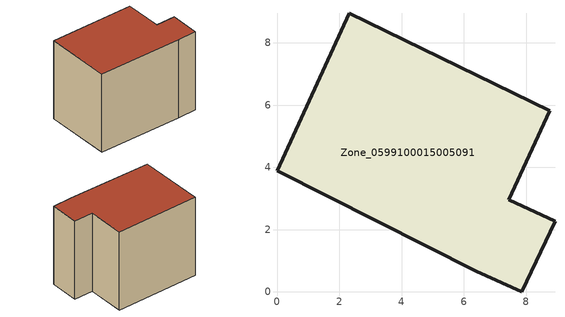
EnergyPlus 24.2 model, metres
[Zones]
Zone_0599100015005091
 floor ground (C_G): 2.32,8.95 8.75,5.81 7.45,2.96 8.93,2.26 7.86,0 6.4,0.66 0,3.88 z0.83
 wall outside (C_F): 8.75,5.81 2.32,8.95 0,3.88 6.4,0.66 7.86,0 8.93,2.26 7.45,2.96 8.75,5.81 z0.83:7.87
 roof outside (C_R): 6.4,0.66 7.86,0 8.93,2.26 7.45,2.96 8.75,5.81 2.32,8.95 0,3.88 z7.87
[BUILDING]
Pand.0599100015005091: North Axis=0; Terrain=City; Loads Convergence Tolerance Value=0.04; Temperature Convergence Tolerance Value=0.4; Solar Distribution=FullExterior; Maximum Number of Warmup Days=25; Minimum Number of Warmup Days=1
[Site:Location]
Rotterdam.The.Hague.AP_ZH_NLD Design_Conditions: Latitude=51.96; Longitude=4.45; Time Zone=1; Elevation=-4.5
[SITE:GROUNDTEMPERATURE:BUILDINGSURFACE]
18, 18, 18, 18, 18, 18, 18, 18, 18, 18, 18, 18
[MATERIAL] Thermal Absorptance=0.9; Solar Absorptance=0.7; Visible Absorptance=0.7
Name | Roughness | Thickness | Conductivity | Density | Specific Heat
G.TI.1965-1974 | MediumSmooth | 0.15 | 0.882353 | 540 | 1210
F.TI.1965-1974 | Rough | 0.3 | 0.697674 | 1920 | 840
R.TI.1965-1974 | MediumRough | 0.2 | 0.232558 | 1500 | 1000
[CONSTRUCTION]
C_G: G.TI.1965-1974
C_F: F.TI.1965-1974
C_R: R.TI.1965-1974
[ZONE]
Zone_0599100015005091: Type=1; Multiplier=1; Ceiling Height=Autocalculate; Volume=Autocalculate; Floor Area=autocalculate; Part of Total Floor Area=Yes
[ZONEINFILTRATION:DESIGNFLOWRATE]
Infil_Zone_0599100015005091: Zone or ZoneList or Space or SpaceList=Zone_0599100015005091; Schedule=AlwaysOn; Design Flow Rate Calculation Method=Flow/Area; Flow Rate per Floor Area=0.003; Constant Term Coefficient=1; Temperature Term Coefficient=0; Velocity Term Coefficient=0; Velocity Squared Term Coefficient=0
[HVACTEMPLATE:ZONE:IDEALLOADSAIRSYSTEM]
Zone_0599100015005091: Maximum Heating Supply Air Temperature=50; Minimum Cooling Supply Air Temperature=13; Maximum Heating Supply Air Humidity Ratio=0.0156; Minimum Cooling Supply Air Humidity Ratio=0.0077; Heating Limit=NoLimit; Cooling Limit=NoLimit; Dehumidification Control Type=ConstantSensibleHeatRatio; Cooling Sensible Heat Ratio=0.7; Dehumidification Setpoint=60; Humidification Control Type=None; Humidification Setpoint=30; Outdoor Air Method=None; Outdoor Air Flow Rate per Person=0.00944; Outdoor Air Flow Rate per Zone Floor Area=0; Outdoor Air Flow Rate per Zone=0; Demand Controlled Ventilation Type=None; Outdoor Air Economizer Type=NoEconomizer; Heat Recovery Type=None; Sensible Heat Recovery Effectiveness=0.7; Latent Heat Recovery Effectiveness=0.65
[ZONECONTROL:THERMOSTAT]
ThermostatControl_Zone_0599100015005091: Zone or ZoneList=Zone_0599100015005091; Control Type Schedule=DualSetpointControlType; Control 1=Thermostat_Zone_0599100015005091; Temperature Difference Between Cutout And Setpoint=0
[THERMOSTATSETPOINT:DUALSETPOINT]
Thermostat_Zone_0599100015005091: Heating Setpoint Temperature Schedule=HeatingSetpoint_Zone_0599100015005091; Cooling Setpoint Temperature Schedule=CoolingSetpoint_Zone_0599100015005091
[SCHEDULE:COMPACT]
HeatingSetpoint_Zone_0599100015005091: Through: 12/31, For: AllDays, Until: 24:00, 21
CoolingSetpoint_Zone_0599100015005091: Through: 12/31, For: AllDays, Until: 24:00, 24
DualSetpointControlType: Through: 12/31, For: AllDays, Until: 24:00, 4
AlwaysOn: Through: 12/31, For: AllDays, Until: 24:00, 1
